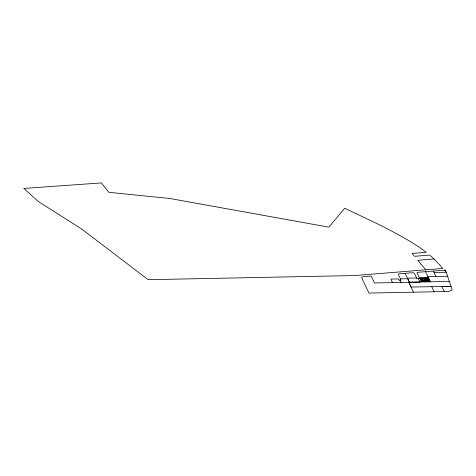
<?xml version="1.0" encoding="UTF-8"?>
<svg xmlns="http://www.w3.org/2000/svg" width="476" height="476" viewBox="0 0 476 476"><rect width="100%" height="100%" fill="white"/><g stroke="black" fill="none" stroke-linecap="round" stroke-linejoin="round"><path stroke-width="0.71" d="M434.041 258.98L429.644 255.076L414.459 256.302L412.055 253.434L426.193 252.298C412.394 241.754 396.859 233.77 381.508 225.773L344.683 208.238L328.857 227.147L169.73 198.486L108.784 192.304L101.447 182.927L23.8 188.419L38.318 201.526L81.61 228.986L148.191 279.686L354.424 275.556L442.888 268.44L434.041 258.98L417.803 260.283L425.806 269.815M392.527 282.601L390.873 279.091L398.245 278.912L398.834 280.12L401.012 280.072L398.263 274.408L399.233 273.801L412.847 272.706L414.293 273.111L417.006 278.686L419.725 278.627L416.911 272.837L417.738 272.314L445.536 270.076L445.816 270.921L445.381 270.951L446.214 272.099L452.2 289.884L448.945 291.473L368.983 293.073L361.576 277.591L362.962 276.717L371.28 276.05L374.451 282.976L449.356 281.417M427.882 276.729L447.613 276.229M416.649 277.96L407.45 278.174L409.467 282.25L405.058 273.331M400.429 278.871L407.712 278.704M420.272 278.609L428.662 278.418L429.215 279.519L421.058 279.709L420.504 278.609M421.153 280.376L422.997 280.537M428.995 280.191L427.353 280.435M421.254 280.578L429.096 280.394M434.064 272.498L446.268 272.254L444.417 270.166M444.364 291.562L441.841 286.487L451.016 286.35L411.068 287.052L408.819 282.262L419.951 282.113L418.19 278.662M419.362 277.895L428.346 277.734L430.381 281.869M427.305 278.448L427.853 279.549M426.139 278.002L426.365 278.466M425.943 278.484L426.496 279.585M426.609 280.917L426.829 281.358M424.58 278.508L425.133 279.614M423.348 280.995L423.569 281.435M421.784 278.109L422.016 278.573M421.861 278.573L422.414 279.68M399.923 280.096L401.078 282.423M408.819 282.262L413.489 292.181M433.386 271.052L435.957 276.55M425.538 271.683L428.346 277.734M431.774 286.635L434.124 291.77M427.882 277.966L420.04 278.151L421.385 280.84L429.227 280.65L427.882 277.966M429.87 280.84L420.082 281.072L420.302 281.512L430.096 281.28L429.87 280.84"/></g></svg>
